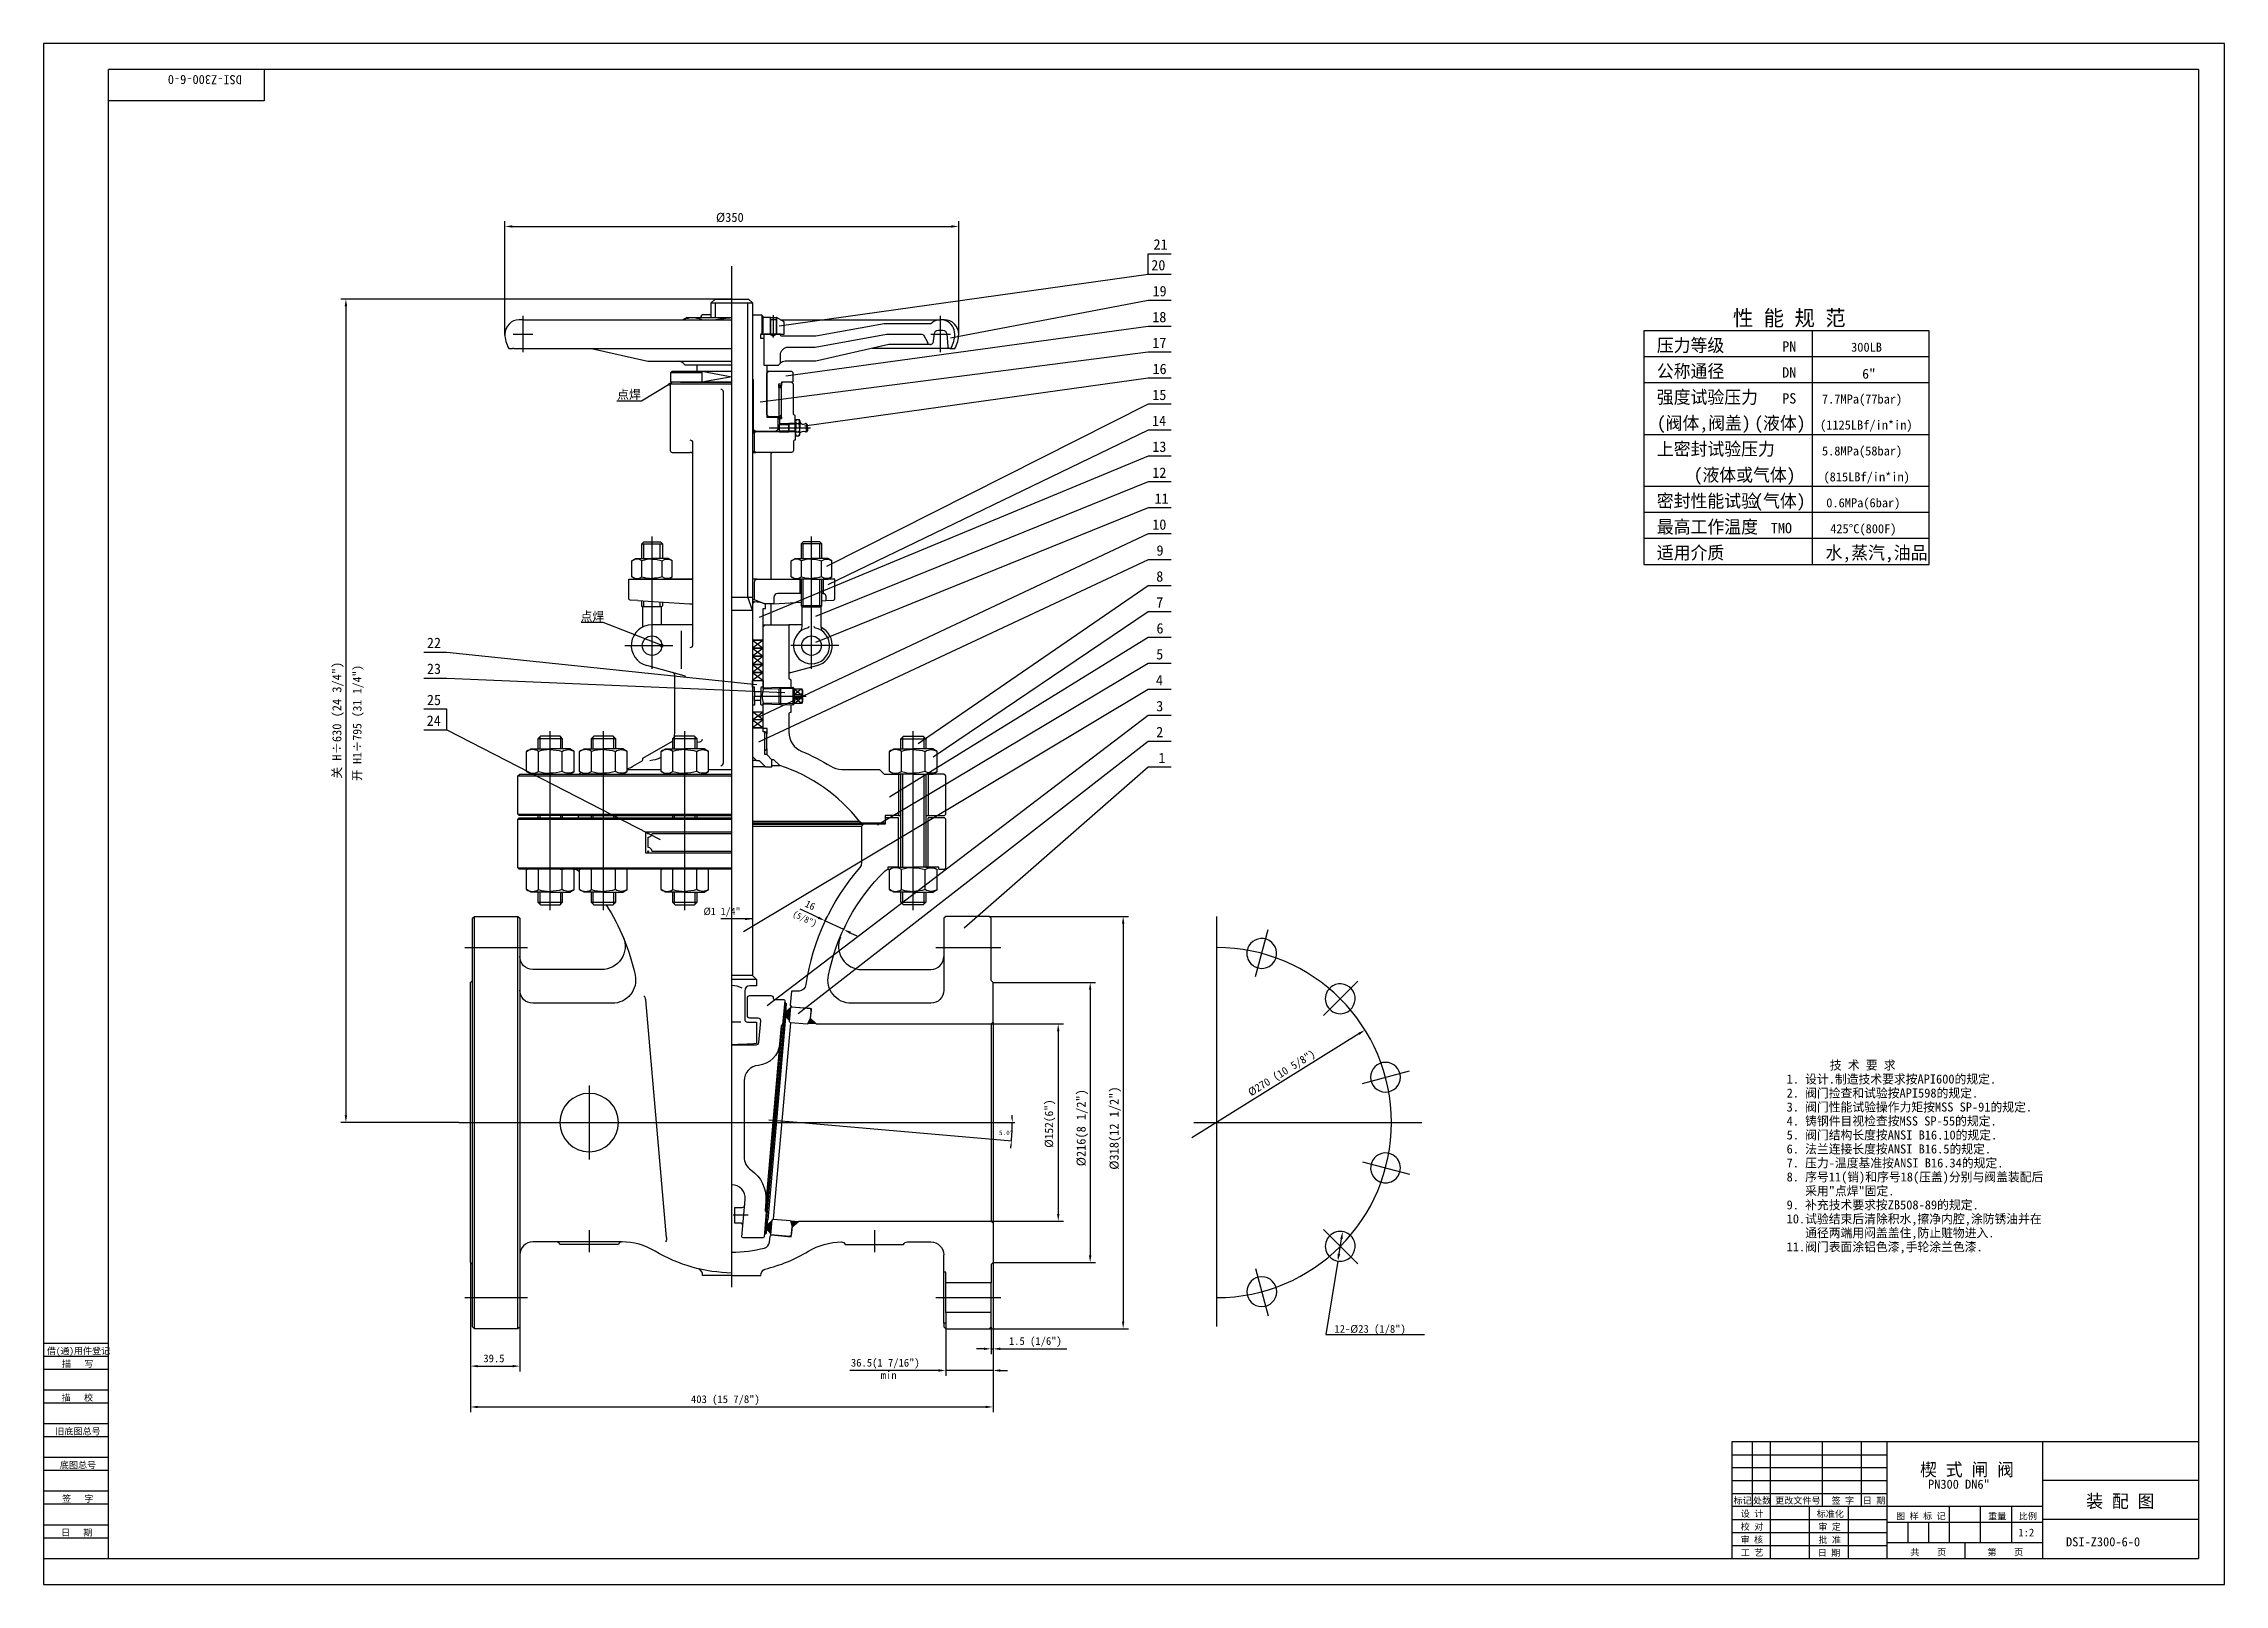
# Model space of a CAD drawing. Header units: metres. Extents: x 0 to 841, y 0 to 594.
import ezdxf

# ---------------------------------------------------------------- set-up
doc = ezdxf.new("R2010")
doc.units = ezdxf.units.M
for name, color, linetype in [('C', 6, 'Continuous'), ('D', 1, 'Continuous'), ('E', 2, 'Continuous'), ('FL', 5, 'Continuous'), ('T', 7, 'Continuous'), ('TL', 4, 'Continuous')]:
    doc.layers.add(name, color=color, linetype=linetype)

# ---------------------------------------------------------------- blocks, each defined once
blk = doc.blocks.new('TUKUN1')
at = {"layer": 'FL'}
for p, q in [((841, 594), (0, 594)), ((0, 594), (0, 0)), ((841, 0), (841, 594)), ((0, 83), (25, 83)), ((0, 75), (25, 75)), ((0, 70), (25, 70)), ((0, 62), (25, 62)), ((0, 57), (25, 57)), ((659, 30), (659, 55)), ((666, 10), (666, 55)), ((686, 30), (686, 55)), ((701, 30), (701, 55)), ((0, 49), (25, 49)), ((0, 44), (25, 44)), ((651, 50), (711, 50)), ((651, 45), (711, 45)), ((0, 36), (25, 36)), ((651, 40), (711, 40)), ((651, 35), (711, 35)), ((0, 31), (25, 31)), ((696, 10), (696, 30)), ((0, 23), (25, 23)), ((0, 18), (25, 18)), ((651, 25), (711, 25)), ((651, 20), (711, 20)), ((651, 15), (711, 15)), ((0, 0), (841, 0))]:
    blk.add_line(p, q, dxfattribs=at)
at = {"layer": 'TL'}
for p, q in [((831, 584), (25, 584)), ((25, 10), (25, 584)), ((85, 584), (85, 572)), ((831, 584), (831, 10)), ((85, 572), (25, 572)), ((0, 93), (25, 93)), ((0, 88), (25, 88)), ((831, 55), (651, 55)), ((651, 55), (651, 10)), ((711, 10), (711, 55)), ((771, 10), (771, 55)), ((831, 40), (771, 40)), ((771, 30), (651, 30)), ((681, 10), (681, 30)), ((735, 16), (735, 30)), ((747, 16), (747, 30)), ((759, 16), (759, 30)), ((711, 24), (771, 24)), ((719, 16), (719, 24)), ((727, 16), (727, 24)), ((831, 25), (771, 25)), ((0, 10), (831, 10)), ((771, 16), (711, 16)), ((741, 10), (741, 16))]:
    blk.add_line(p, q, dxfattribs=at)
at = {"layer": 'T'}
for s, p in [('借(通)用件登记', (1.26, 88.76)), ('描   写', (7.09, 83.76)), ('描   校', (6.98, 70.76)), ('旧底图总号', (4.52, 57.76)), ('底图总号', (6.25, 44.76)), ('签   字', (7.1, 31.76)), ('标记', (651.71, 31.07)), ('处数', (659.22, 31.07)), ('更改文件号', (667.75, 31.07)), ('签 字', (689.53, 31.07)), ('日 期', (701.57, 31.07)), ('设 计', (654.5, 25.99)), ('标准化', (683.77, 25.93)), ('图 样 标 记', (714.4, 25.04)), ('重量', (749.88, 25.04)), ('比例', (761.7, 25.04)), ('日   期', (6.72, 18.76)), ('校 对', (654.48, 20.99)), ('审 核', (654.41, 15.99)), ('批 准', (684.46, 15.93)), ('审 定', (684.39, 20.93)), ('工 艺', (654.52, 10.99)), ('日 期', (684.18, 10.93)), ('共    页', (719.91, 11.13)), ('第    页', (749.62, 11.13))]:
    blk.add_text(s, height=2.5, dxfattribs=at).set_placement(p)

msp = doc.modelspace()

# ---------------------------------------------------------------- linework, layer by layer
at = {"layer": 'C'}
for p, q in [((265.39, 114.54), (265.39, 508.23)), ((281.39, 489.32), (281.39, 480.69)), ((279.79, 445.92), (295.77, 445.92)), ((234.64, 352.92), (234.64, 403.92)), ((296.14, 352.92), (296.14, 403.92)), ((224.14, 361.92), (242.64, 361.92)), ((306.64, 361.92), (288.14, 361.92)), ((274.37, 342.42), (294.11, 342.42)), ((195.39, 259.98), (195.39, 328.98)), ((215.9, 259.98), (215.9, 328.98)), ((247.28, 259.98), (247.28, 328.98)), ((335.39, 259.98), (335.39, 328.98)), ((452.3, 257.48), (452.3, 99.48)), ((467.39, 234.35), (472.25, 252.49)), ((162.39, 245.54), (186.64, 245.54)), ((344.14, 245.54), (369.14, 245.54)), ((493.52, 219.26), (506.8, 232.55)), ((508.61, 193.13), (526.75, 197.99)), ((210.39, 192.29), (210.39, 163.79)), ((160.14, 178.04), (370.64, 178.04)), ((443.6, 178.04), (531.46, 178.04)), ((508.61, 162.96), (526.75, 158.1)), ((210.39, 136.54), (210.39, 128.04)), ((271.7, 142.31), (265.87, 142.31)), ((320.39, 136.54), (320.39, 128.04)), ((493.52, 136.82), (506.8, 123.54)), ((467.39, 121.74), (472.25, 103.59)), ((162.39, 110.54), (186.64, 110.54)), ((344.14, 110.54), (369.14, 110.54))]:
    msp.add_line(p, q, dxfattribs=at)
for points in [[(184.89, 475.02), (184.89, 489.02)], [(345.89, 475.02), (345.89, 489.02)], [(181.09, 482.02), (188.69, 482.02)], [(342.09, 482.02), (349.69, 482.02)], [(279.69, 179.13), (292.14, 178.04)]]:
    msp.add_lwpolyline(points, dxfattribs=at)
msp.add_arc((452.3, 178.04), 67.5, 270, 90, dxfattribs=at)
at = {"layer": 'D'}
for p, q in [((177.9, 481.55), (177.9, 525.52)), ((180.7, 523.52), (350.09, 523.52)), ((352.89, 481.88), (352.89, 525.52)), ((426, 505), (283.6, 485.13)), ((426, 513), (434.8, 513)), ((426, 505), (426, 513)), ((434.8, 505), (426, 505)), ((265.39, 495.54), (114.58, 495.54)), ((116.58, 492.74), (116.58, 180.84)), ((426, 495), (349.73, 480.51)), ((434.8, 495), (426, 495)), ((426, 485), (286.17, 465.84)), ((434.8, 485), (426, 485)), ((426, 475), (276.37, 455.78)), ((434.8, 475), (426, 475)), ((426, 465), (293.43, 446.55)), ((434.8, 465), (426, 465)), ((230.56, 456.14), (221.06, 456.14)), ((241, 462.5), (230.56, 456.14)), ((426, 455), (301.94, 392.46)), ((434.8, 455), (426, 455)), ((426, 445), (302.38, 385.33)), ((434.8, 445), (426, 445)), ((426, 435), (275.93, 372.75)), ((434.8, 435), (426, 435)), ((426, 425), (297.69, 373.17)), ((434.8, 425), (426, 425)), ((426, 415), (297.69, 363.11)), ((434.8, 415), (426, 415)), ((426, 405), (275.71, 334.37)), ((434.8, 405), (426, 405)), ((426, 395), (275.71, 324.67)), ((434.8, 395), (426, 395)), ((426, 385), (337.25, 324.11)), ((434.8, 385), (426, 385)), ((215.81, 370.84), (207.31, 370.84)), ((237.93, 362.28), (215.81, 370.84)), ((426, 375), (343.05, 318.96)), ((434.8, 375), (426, 375)), ((426, 365), (326.21, 303.55)), ((434.8, 365), (426, 365)), ((146.66, 359.39), (155.46, 359.39)), ((155.46, 359.39), (275.1, 346.97)), ((426, 355), (321.57, 292.71)), ((434.8, 355), (426, 355)), ((146.66, 349.39), (155.46, 349.39)), ((155.46, 349.39), (285.84, 343.85)), ((426, 345), (269.91, 251.63)), ((434.8, 345), (426, 345)), ((155.46, 337.39), (146.66, 337.39)), ((155.46, 329.39), (155.46, 337.39)), ((146.66, 329.39), (155.46, 329.39)), ((155.46, 329.39), (237.74, 287.18)), ((426, 335), (279, 223)), ((434.8, 335), (426, 335)), ((426, 325), (291, 220)), ((434.8, 325), (426, 325)), ((426, 315), (355, 253)), ((434.8, 315), (426, 315)), ((273.33, 256.52), (261.12, 256.52)), ((296.25, 258.22), (291.79, 260.32)), ((298.78, 257.03), (296.25, 258.22)), ((301.32, 255.84), (302.17, 257.65)), ((308.56, 252.44), (301.32, 255.84)), ((308.56, 252.44), (309.41, 254.25)), ((364.64, 257.54), (418.32, 257.54)), ((416.32, 254.74), (416.32, 101.34)), ((311.09, 251.24), (313.62, 250.05)), ((366.14, 232.04), (405.6, 232.04)), ((403.6, 229.24), (403.6, 126.84)), ((365.39, 216.04), (393.28, 216.04)), ((391.28, 213.24), (391.28, 142.84)), ((507.22, 212.24), (442.81, 172.14)), ((160.14, 178.04), (114.58, 178.04)), ((370.64, 178.04), (374.56, 178.04)), ((365.39, 140.04), (393.28, 140.04)), ((499.56, 127.4), (500.5, 133.23)), ((164.64, 124.04), (164.64, 82.13)), ((366.14, 124.04), (366.14, 88.81)), ((366.14, 124.04), (405.6, 124.04)), ((499.11, 124.64), (494.52, 96.39)), ((183.64, 99.29), (183.64, 82.13)), ((347.89, 100.67), (347.89, 80.46)), ((364.64, 98.54), (418.32, 98.54)), ((365.39, 99.29), (365.39, 88.81)), ((494.52, 96.39), (494.5, 96.3)), ((494.5, 96.3), (532.5, 96.3)), ((167.44, 84.13), (180.84, 84.13)), ((362.59, 90.81), (359.79, 90.81)), ((365.39, 90.81), (366.14, 90.81)), ((366.14, 88.81), (366.14, 80.46)), ((368.94, 90.81), (371.74, 90.81)), ((371.74, 90.81), (394.55, 90.81)), ((164.64, 82.13), (164.64, 66.4)), ((342.29, 82.46), (310.92, 82.46)), ((345.09, 82.46), (342.29, 82.46)), ((366.14, 82.46), (347.89, 82.46)), ((366.14, 80.46), (366.14, 66.4)), ((368.94, 82.46), (371.74, 82.46)), ((167.44, 68.4), (363.34, 68.4))]:
    msp.add_line(p, q, dxfattribs=at)
for points in [[(727.13, 393.23), (727.13, 483.23), (617.13, 483.23), (617.13, 393.23), (727.13, 393.23)], [(682.13, 393.23), (682.13, 483.23)], [(727.13, 473.23), (617.13, 473.23)], [(727.13, 463.23), (617.13, 463.23)], [(727.13, 443.23), (617.13, 443.23)], [(727.13, 423.23), (617.13, 423.23)], [(727.13, 413.23), (617.13, 413.23)], [(727.13, 403.23), (617.13, 403.23)], [(292.14, 178.04), (373.33, 170.94)]]:
    msp.add_lwpolyline(points, dxfattribs=at)
for start, end in [(355, 0), (0.99, 1.97), (353.03, 354.01)]:
    msp.add_arc((292.14, 178.04), 81.42, start, end, dxfattribs=at)
for points in [[(180.7, 523.99), (180.7, 523.05), (177.9, 523.52)], [(350.09, 523.99), (350.09, 523.05), (352.89, 523.52)], [(116.11, 492.74), (117.05, 492.74), (116.58, 495.54)], [(270.45, 256.07), (273.33, 256.52), (270.45, 256.98)], [(298.98, 257.45), (298.58, 256.61), (301.32, 255.84)], [(311.29, 251.67), (310.89, 250.82), (308.56, 252.44)], [(415.86, 254.74), (416.79, 254.74), (416.32, 257.54)], [(403.13, 229.24), (404.06, 229.24), (403.6, 232.04)], [(390.81, 213.24), (391.75, 213.24), (391.28, 216.04)], [(507.47, 211.85), (506.98, 212.64), (509.6, 213.72)], [(116.11, 180.84), (117.05, 180.84), (116.58, 178.04)], [(373.78, 179.45), (373.32, 179.44), (373.56, 178.04)], [(372.89, 169.58), (373.35, 169.53), (373.25, 170.95)], [(390.81, 142.84), (391.75, 142.84), (391.28, 140.04)], [(500.96, 133.15), (500.04, 133.3), (500.95, 135.99)], [(403.13, 126.84), (404.06, 126.84), (403.6, 124.04)], [(500.02, 127.33), (499.1, 127.48), (499.11, 124.64)], [(415.86, 101.34), (416.79, 101.34), (416.32, 98.54)], [(167.44, 84.6), (167.44, 83.67), (164.64, 84.13)], [(180.84, 84.6), (180.84, 83.67), (183.64, 84.13)], [(362.59, 91.27), (362.59, 90.34), (365.39, 90.81)], [(368.94, 91.27), (368.94, 90.34), (366.14, 90.81)], [(345.09, 82.93), (345.09, 81.99), (347.89, 82.46)], [(368.94, 82.93), (368.94, 81.99), (366.14, 82.46)], [(167.44, 68.87), (167.44, 67.93), (164.64, 68.4)], [(363.34, 68.87), (363.34, 67.93), (366.14, 68.4)]]:
    msp.add_solid(points, dxfattribs=at)
at = {"layer": 'E'}
for p, q in [((265.39, 290.04), (232.14, 290.04)), ((232.14, 290.04), (232.14, 282.04)), ((233.14, 284.04), (233.14, 288.04)), ((234.64, 289.54), (265.39, 289.54)), ((232.14, 282.04), (265.39, 282.04)), ((265.39, 282.54), (234.64, 282.54))]:
    msp.add_line(p, q, dxfattribs=at)
for centre in [(233.14, 289.54), (233.14, 282.54)]:
    msp.add_circle(centre, 0.25, dxfattribs=at)
for centre, start, end in [((233.14, 289.54), 270, 0.06), ((233.14, 282.54), 0, 90)]:
    msp.add_arc(centre, 1.5, start, end, dxfattribs=at)
at = {"layer": 'FL'}
for p, q in [((280.33, 487.69), (280.33, 481.81)), ((282.45, 487.69), (282.45, 481.81)), ((253.9, 467.67), (265.39, 465.55)), ((265.39, 465.55), (253.9, 463.42)), ((283.57, 461.43), (283.57, 450.17)), ((231.47, 395.53), (231.47, 401.17)), ((237.82, 395.53), (237.82, 401.17)), ((292.97, 395.53), (292.97, 401.17)), ((299.32, 395.53), (299.32, 401.17)), ((292.97, 377.27), (292.97, 387.53)), ((299.32, 377.27), (299.32, 387.53)), ((231.47, 377.27), (231.47, 379.16)), ((237.82, 377.27), (237.82, 378.76)), ((265.39, 375.54), (273.33, 375.54)), ((273.33, 364.03), (277.49, 360.91)), ((277.49, 364.03), (273.33, 360.91)), ((273.33, 360.91), (277.49, 357.79)), ((277.49, 360.91), (273.33, 357.79)), ((273.33, 357.79), (277.49, 354.67)), ((277.49, 357.79), (273.33, 354.67)), ((273.33, 354.67), (277.49, 351.55)), ((277.49, 354.67), (273.33, 351.55)), ((273.33, 351.55), (277.49, 348.42)), ((277.49, 351.55), (273.33, 348.42)), ((284.15, 345.75), (277.49, 345.54)), ((273.33, 333.3), (277.49, 336.42)), ((277.49, 333.3), (273.33, 336.42)), ((284.15, 339.1), (277.49, 339.3)), ((277.49, 333.3), (273.33, 330.18)), ((273.33, 333.3), (277.49, 330.18))]:
    msp.add_line(p, q, dxfattribs=at)
for points in [[(253.74, 488.43), (253.74, 489.17)], [(259.17, 488.43), (259.17, 494.04)], [(271.62, 474.04), (271.62, 494.04)], [(277.05, 482.21), (277.05, 489.17)], [(280.14, 488.43), (280.14, 487.49)], [(282.64, 488.43), (282.64, 487.49)], [(271.62, 400.54), (271.62, 474.04)], [(284.44, 462.05), (284.44, 461.42)], [(283.79, 447.51), (287.39, 447.51)], [(284.44, 450.92), (284.44, 450.05)], [(289.89, 447.27), (287.39, 447.27)], [(283.79, 444.34), (287.39, 444.34)], [(289.89, 444.58), (287.39, 444.58)], [(273.33, 375.54), (271.62, 380.54), (271.62, 400.54)], [(289.4, 345.39), (283.65, 345.24)], [(292.22, 345.25), (289.4, 342.96)], [(289.4, 345.25), (292.22, 342.96)], [(289.4, 339.46), (283.65, 339.6)], [(292.22, 339.6), (289.4, 341.89)], [(289.4, 339.6), (292.22, 341.89)], [(278.14, 321.43), (278.14, 328.68)], [(278.89, 328.54), (278.89, 327.93)], [(191.35, 326.7), (191.35, 322.07)], [(199.44, 322.07), (199.44, 326.7)], [(211.85, 326.7), (211.85, 322.07)], [(219.94, 322.07), (219.94, 326.7)], [(243.23, 326.7), (243.23, 322.07)], [(251.32, 322.07), (251.32, 326.7)], [(278.89, 322.18), (278.89, 319.92)], [(331.35, 322.07), (331.35, 326.7)], [(339.44, 326.7), (339.44, 322.07)], [(331.35, 276.54), (331.35, 312.42)], [(339.44, 312.42), (339.44, 276.54)], [(191.35, 296.42), (191.35, 295.54)], [(199.44, 295.54), (199.44, 296.42)], [(211.85, 296.42), (211.85, 295.54)], [(219.94, 295.54), (219.94, 296.42)], [(243.23, 296.42), (243.23, 295.54)], [(251.32, 295.54), (251.32, 296.42)], [(191.35, 266.89), (191.35, 262.27)], [(199.44, 262.27), (199.44, 266.89)], [(211.85, 266.89), (211.85, 262.27)], [(219.94, 262.27), (219.94, 266.89)], [(243.23, 266.89), (243.23, 262.27)], [(251.32, 262.27), (251.32, 266.89)], [(331.35, 262.27), (331.35, 266.89)], [(339.44, 266.89), (339.44, 262.27)]]:
    msp.add_lwpolyline(points, dxfattribs=at)
at = {"layer": 'TL'}
for p, q in [((184.89, 487.52), (265.39, 487.52)), ((277.49, 364.03), (273.33, 364.03)), ((277.49, 360.91), (273.33, 360.91)), ((277.49, 357.79), (273.33, 357.79)), ((277.49, 354.67), (273.33, 354.67)), ((277.49, 351.55), (273.33, 351.55)), ((277.49, 333.3), (273.33, 333.3))]:
    msp.add_line(p, q, dxfattribs=at)
for points in [[(248.14, 488.43), (246.58, 487.52)], [(248.14, 488.43), (265.39, 488.43)], [(257.46, 489.2), (257.24, 489.42), (253.99, 489.42), (253.49, 488.92), (253.49, 488.43)], [(257.46, 488.43), (257.46, 494.04), (258.96, 495.54), (271.83, 495.54), (273.33, 494.04), (273.33, 474.04), (273.33, 400.54), (273.33, 380.54), (273.33, 375.54), (273.33, 359.79), (273.33, 264.79)], [(257.46, 494.04), (273.33, 494.04)], [(273.33, 489.3), (273.55, 489.42)], [(273.55, 489.42), (276.8, 489.42), (277.3, 488.92), (277.3, 482.46), (276.52, 481.67), (276.52, 480.42), (277.69, 480.42), (277.69, 470.02), (278.89, 470.02), (278.89, 464.42), (278.89, 450.02), (283.14, 450.02), (283.14, 445.17), (282.39, 444.42), (274.52, 444.42), (273.77, 445.17), (273.77, 464.42), (273.33, 464.68)], [(280.33, 487.69), (280.33, 488.43), (277.3, 488.43)], [(280.33, 488.43), (282.46, 488.43)], [(282.46, 481.93), (285.6, 481.93), (285.6, 486.72), (282.64, 488.43), (282.46, 488.43), (282.46, 487.69)], [(277.72, 481.93), (276.77, 481.93)], [(276.77, 481.93), (277.3, 481.93)], [(277.03, 482.19), (277.3, 481.93), (280.33, 481.93)], [(280.33, 487.69), (280.13, 487.49)], [(280.13, 487.49), (280.13, 481.93), (281.39, 481.2)], [(280.33, 487.69), (282.45, 487.69), (282.64, 487.49)], [(280.33, 481.93), (282.46, 481.93)], [(282.64, 487.49), (282.64, 481.93), (281.39, 481.2)], [(284.2, 487.52), (345.89, 487.52)], [(181.35, 476.52), (265.39, 476.52)], [(211.29, 476.52), (232.95, 471.52), (265.39, 471.52)], [(349.44, 476.52), (319.49, 476.52)], [(265.39, 462.67), (241.64, 462.67)], [(245.59, 463.42), (241.89, 463.42), (241.89, 467.17), (242.39, 467.67), (265.39, 467.67)], [(241.89, 467.17), (253.9, 467.17)], [(245.59, 463.42), (265.39, 463.42)], [(253.07, 470.02), (247.39, 470.02), (246.64, 470.77)], [(251.89, 470.02), (251.89, 467.67)], [(265.39, 470.02), (253.07, 470.02)], [(253.9, 467.67), (253.9, 463.42)], [(273.77, 464.42), (273.33, 464.42)], [(277.72, 470.02), (277.69, 470.02)], [(278.89, 467.67), (279.69, 467.67)], [(289.14, 451.42), (289.14, 462.67), (288.39, 463.42), (284.57, 463.42), (284.57, 462.17), (283.82, 461.42)], [(283.39, 462.17), (284.57, 462.17)], [(283.14, 449.92), (284.57, 449.92)], [(283.14, 449.42), (284.57, 449.42)], [(284.01, 450.49), (284.57, 449.92), (284.57, 449.42), (283.79, 449.42), (283.79, 447.11), (287.22, 447.11)], [(283.79, 444.73), (283.79, 447.11)], [(289.89, 447.51), (287.39, 447.51), (287.22, 447.33), (287.22, 444.51)], [(287.38, 447.5), (287.38, 444.32)], [(289.89, 445.92), (289.89, 448.47), (290.26, 449.1), (291.28, 449.1), (291.64, 448.47), (291.64, 445.92)], [(289.89, 444.73), (289.89, 447.11)], [(289.89, 445.92), (289.89, 443.38), (290.26, 442.75), (291.28, 442.75), (291.64, 443.38), (291.64, 445.92)], [(290.26, 447.51), (291.28, 447.51)], [(294.05, 447.58), (294.05, 444.27)], [(294.64, 447.05), (294.05, 447.58)], [(294.64, 445.92), (294.64, 447.05)], [(294.64, 445.92), (294.64, 444.8)], [(273.77, 445.17), (273.33, 445.17)], [(273.33, 444.42), (283.79, 444.42)], [(274.52, 444.42), (273.33, 444.42)], [(273.33, 443.92), (274.14, 443.92)], [(274.64, 444.42), (283.79, 444.42), (283.79, 444.73), (287.22, 444.73)], [(283.79, 444.34), (283.79, 444.42)], [(289.89, 444.34), (287.39, 444.34), (287.22, 444.51)], [(290.26, 444.34), (291.28, 444.34)], [(294.64, 444.8), (294.05, 444.27)], [(273.33, 436.92), (274.14, 436.92)], [(273.33, 436.42), (274.64, 436.42)], [(234.64, 387.53), (228.39, 387.53), (226.84, 388.43), (226.84, 394.64), (228.39, 395.53), (234.64, 395.53)], [(230.67, 401.17), (231.42, 401.92), (237.86, 401.92), (238.61, 401.17), (238.61, 395.53)], [(230.67, 401.17), (238.61, 401.17)], [(230.67, 395.53), (230.67, 401.17)], [(234.64, 387.53), (240.89, 387.53), (242.44, 388.43), (242.44, 394.64), (240.89, 395.53), (234.64, 395.53)], [(296.14, 387.53), (289.89, 387.53), (288.34, 388.43), (288.34, 394.64), (289.89, 395.53), (296.14, 395.53)], [(300.11, 401.17), (299.36, 401.92), (292.92, 401.92), (292.17, 401.17), (292.17, 395.53)], [(300.11, 401.17), (292.17, 401.17)], [(296.14, 387.53), (302.39, 387.53), (303.94, 388.43), (303.94, 394.64), (302.39, 395.53), (296.14, 395.53)], [(300.11, 395.53), (300.11, 401.17)], [(230.74, 388.43), (230.74, 394.64)], [(238.54, 388.43), (238.54, 394.64)], [(250.39, 387.53), (239.14, 387.53)], [(275.14, 387.53), (273.33, 387.53)], [(291.64, 387.53), (292.17, 387.53)], [(292.24, 388.43), (292.24, 394.64)], [(299.77, 376.92), (300.11, 377.27), (300.11, 387.53)], [(300.04, 388.43), (300.04, 394.64)], [(300.11, 387.53), (300.64, 387.53)], [(229.14, 379.31), (249.14, 378.03)], [(231.02, 376.92), (230.67, 377.27), (230.67, 379.21)], [(265.39, 380.54), (273.33, 380.54)], [(274.14, 379.51), (273.33, 379.51)], [(274.14, 378.78), (273.33, 378.78)], [(281.64, 378.03), (292.17, 378.71)], [(292.17, 382.03), (291.64, 382.03)], [(300.64, 382.03), (300.64, 382.03), (300.11, 382.03)], [(300.11, 379.21), (301.64, 379.31)], [(238.27, 369.92), (238.27, 376.92)], [(280.39, 378.03), (280.39, 369.92)], [(300.11, 377.27), (292.17, 377.27)], [(245.89, 367.67), (245.89, 353)], [(277.49, 345.09), (277.49, 369.17), (278.24, 369.92), (287.39, 369.92)], [(277.49, 369.92), (278.24, 369.92)], [(287.39, 369.92), (287.39, 349.42), (288.14, 348.67), (288.14, 345.88)], [(292.52, 369.92), (287.39, 369.92)], [(273.33, 360.91), (277.49, 360.91)], [(273.33, 357.79), (277.49, 357.79)], [(273.33, 354.67), (277.49, 354.67)], [(273.33, 351.55), (277.49, 351.55)], [(273.33, 348.42), (277.49, 348.42)], [(283.65, 345.24), (277.49, 345.09)], [(284.15, 345.75), (288.9, 345.9), (289.4, 345.4), (289.4, 339.45), (288.9, 338.95), (284.15, 339.1), (283.65, 339.6), (283.65, 345.25), (284.15, 345.75)], [(284.15, 345.75), (284.15, 339.1)], [(288.9, 345.9), (288.9, 338.95)], [(289.4, 345.3), (292.22, 345.3), (292.65, 344.55), (292.65, 340.3), (292.22, 339.55), (289.4, 339.55)], [(274.19, 344.05), (274.19, 342.42)], [(274.19, 340.8), (274.19, 342.42)], [(276.64, 344.05), (276.64, 342.42)], [(276.64, 340.8), (276.64, 342.42)], [(283.65, 339.6), (277.49, 339.76)], [(278.58, 328.24), (279.02, 328.67), (279.02, 329.92), (277.49, 329.92), (277.49, 339.76)], [(292.22, 341.89), (292.22, 342.96)], [(273.33, 330.18), (273.64, 330.18)], [(273.33, 330.18), (277.49, 330.18)], [(273.39, 329.93), (273.33, 329.93)], [(278.45, 315.18), (280.89, 315.18), (280.89, 317.92), (278.89, 319.93), (278.14, 319.93), (278.14, 321.43), (278.14, 321.43), (278.89, 322.18), (278.89, 327.93), (278.14, 328.68), (277.49, 328.68), (277.49, 329.93), (277.24, 330.18), (273.64, 330.18), (273.39, 329.93), (273.39, 319.18), (274.89, 317.68), (275.95, 317.68), (278.45, 315.18)], [(278.14, 328.67), (279.02, 328.67)], [(195.39, 312.42), (187.89, 312.42), (186.22, 313.39), (186.22, 321.11), (187.89, 322.07), (195.39, 322.07)], [(200.16, 322.07), (200.16, 325.98), (199.16, 326.98), (191.63, 326.98), (190.63, 325.98), (190.63, 322.07)], [(200.16, 325.98), (190.63, 325.98)], [(190.81, 313.39), (190.81, 321.11)], [(195.39, 312.42), (202.89, 312.42), (204.57, 313.39), (204.57, 321.11), (202.89, 322.07), (195.39, 322.07)], [(199.98, 313.39), (199.98, 321.11)], [(215.9, 312.42), (208.4, 312.42), (206.72, 313.39), (206.72, 321.11), (208.4, 322.07), (215.9, 322.07)], [(220.66, 322.07), (220.66, 325.98), (219.66, 326.98), (212.13, 326.98), (211.13, 325.98), (211.13, 322.07)], [(220.66, 325.98), (211.13, 325.98)], [(211.31, 313.39), (211.31, 321.11)], [(215.9, 312.42), (223.4, 312.42), (225.07, 313.39), (225.07, 321.11), (223.4, 322.07), (215.9, 322.07)], [(220.48, 313.39), (220.48, 321.11)], [(247.28, 312.42), (239.78, 312.42), (238.1, 313.39), (238.1, 321.11), (239.78, 322.07), (247.28, 322.07)], [(252.04, 322.07), (252.04, 325.98), (251.04, 326.98), (243.51, 326.98), (242.51, 325.98), (242.51, 322.07)], [(252.04, 325.98), (242.51, 325.98)], [(242.69, 313.39), (242.69, 321.11)], [(247.28, 312.42), (254.78, 312.42), (256.45, 313.39), (256.45, 321.11), (254.78, 322.07), (247.28, 322.07)], [(251.86, 313.39), (251.86, 321.11)], [(335.39, 312.42), (327.89, 312.42), (326.22, 313.39), (326.22, 321.11), (327.89, 322.07), (335.39, 322.07)], [(330.63, 322.07), (330.63, 325.98), (331.63, 326.98), (339.16, 326.98), (340.16, 325.98), (340.16, 322.07)], [(330.63, 325.98), (340.16, 325.98)], [(330.81, 313.39), (330.81, 321.11)], [(335.39, 312.42), (342.89, 312.42), (344.57, 313.39), (344.57, 321.11), (342.89, 322.07), (335.39, 322.07)], [(339.98, 313.39), (339.98, 321.11)], [(206.27, 295.54), (206.27, 296.42), (183.39, 296.42), (182.89, 296.92), (182.89, 311.67), (183.64, 312.42), (265.39, 312.42)], [(182.89, 311.67), (265.39, 311.67)], [(206.64, 312.42), (207.28, 313.07)], [(225.07, 314.17), (238.1, 314.17)], [(256.45, 314.17), (265.39, 314.17)], [(273.39, 319.18), (273.33, 319.18)], [(274.89, 317.68), (273.33, 317.68)], [(278.45, 315.18), (273.33, 315.18)], [(280.89, 315.67), (283.9, 315.67)], [(329.64, 312.42), (330.63, 312.42)], [(330.63, 276.54), (330.63, 312.42)], [(340.16, 312.42), (341.14, 312.42)], [(340.16, 312.42), (340.16, 276.54)], [(341.14, 296.42), (347.39, 296.42), (347.89, 296.92), (347.89, 311.67), (347.14, 312.42), (341.14, 312.42), (341.14, 296.42)], [(182.89, 296.92), (265.39, 296.92)], [(265.39, 275.79), (183.39, 275.79), (182.89, 276.29), (182.89, 295.04), (183.39, 295.54), (265.39, 295.54)], [(182.89, 295.04), (265.39, 295.04)], [(190.63, 296.42), (190.63, 295.54)], [(200.16, 295.54), (200.16, 296.42)], [(206.27, 296.42), (265.39, 296.42)], [(206.27, 296.42), (265.39, 296.42)], [(211.13, 296.42), (211.13, 295.54)], [(220.66, 295.54), (220.66, 296.42)], [(242.51, 296.42), (242.51, 295.54)], [(252.04, 295.54), (252.04, 296.42)], [(329.64, 296.42), (330.63, 296.42)], [(329.64, 276.54), (329.64, 295.54)], [(340.16, 296.42), (341.14, 296.42)], [(341.14, 276.54), (341.14, 295.54)], [(347.89, 276.29), (347.89, 295.04), (347.39, 295.54), (341.14, 295.54)], [(314.64, 294.17), (273.33, 294.17)], [(315.39, 293.42), (273.33, 293.42)], [(273.33, 293.04), (316.14, 293.04)], [(273.33, 292.29), (315.39, 292.29)], [(182.89, 276.29), (265.39, 276.29)], [(195.39, 266.89), (187.89, 266.89), (186.22, 267.86), (186.22, 275.58), (186.59, 275.79)], [(190.81, 267.86), (190.81, 275.58)], [(195.39, 266.89), (202.89, 266.89), (204.57, 267.86), (204.57, 275.58), (204.19, 275.79)], [(199.98, 267.86), (199.98, 275.58)], [(215.9, 266.89), (208.4, 266.89), (206.72, 267.86), (206.72, 275.58), (207.1, 275.79)], [(211.31, 267.86), (211.31, 275.58)], [(215.9, 266.89), (223.4, 266.89), (225.07, 267.86), (225.07, 275.58), (224.69, 275.79)], [(220.48, 267.86), (220.48, 275.58)], [(247.28, 266.89), (239.78, 266.89), (238.1, 267.86), (238.1, 275.58), (238.48, 275.79)], [(242.69, 267.86), (242.69, 275.58)], [(247.28, 266.89), (254.78, 266.89), (256.45, 267.86), (256.45, 275.58), (256.07, 275.79)], [(251.86, 267.86), (251.86, 275.58)], [(329.64, 276.54), (325.52, 276.54), (325.52, 275.68)], [(335.39, 266.89), (327.89, 266.89), (326.22, 267.86), (326.22, 275.58), (327.89, 276.54), (335.39, 276.54)], [(329.64, 276.54), (330.63, 276.54)], [(330.81, 267.86), (330.81, 275.58)], [(335.39, 266.89), (342.89, 266.89), (344.57, 267.86), (344.57, 275.58), (342.89, 276.54), (335.39, 276.54)], [(339.98, 267.86), (339.98, 275.58)], [(340.16, 276.54), (341.14, 276.54)], [(345.27, 275.79), (345.27, 276.54), (341.14, 276.54)], [(345.28, 275.79), (347.39, 275.79), (347.89, 276.29)], [(190.63, 266.89), (190.63, 262.98)], [(190.63, 262.98), (191.63, 261.98), (199.16, 261.98), (200.16, 262.98), (200.16, 266.89)], [(190.63, 262.98), (200.16, 262.98)], [(211.13, 262.98), (212.13, 261.98), (219.66, 261.98), (220.66, 262.98), (220.66, 266.89)], [(211.13, 266.89), (211.13, 262.98)], [(211.13, 262.98), (220.66, 262.98)], [(242.51, 262.98), (243.51, 261.98), (251.04, 261.98), (252.04, 262.98), (252.04, 266.89)], [(242.51, 266.89), (242.51, 262.98)], [(242.51, 262.98), (252.04, 262.98)], [(273.33, 264.79), (273.33, 234.79)], [(340.16, 262.98), (339.16, 261.98), (331.63, 261.98), (330.63, 262.98), (330.63, 266.89)], [(330.63, 262.98), (340.16, 262.98)], [(340.16, 266.89), (340.16, 262.98)], [(166.14, 98.54), (165.39, 99.29), (165.39, 123.29), (164.64, 124.04), (164.64, 232.04), (165.39, 232.79), (165.39, 256.79), (166.14, 257.54), (182.89, 257.54), (183.64, 256.79), (183.64, 99.29), (182.89, 98.54), (166.14, 98.54)], [(166.14, 98.54), (166.14, 257.54)], [(182.89, 98.54), (182.89, 257.54)], [(165.39, 123.29), (165.39, 232.79)], [(273.33, 234.79), (265.39, 234.79)], [(274.89, 233.23), (265.39, 233.23)], [(288.18, 222.72), (295.49, 222.08), (295.95, 221.54), (295.65, 218.14), (294.64, 215.97), (287.98, 216.55), (287.68, 216.92), (288.18, 222.72)], [(268.89, 216.79), (265.39, 216.79)], [(284.44, 215.29), (278.21, 144.06)], [(278.66, 143.52), (284.98, 215.74)], [(278.94, 140.99), (285.7, 218.19)], [(279.4, 140.44), (286.24, 218.64)], [(287.98, 216.55), (281.36, 140.84)], [(365.39, 216.04), (365.39, 140.04)], [(366.14, 216.79), (366.14, 139.29)], [(280.99, 140.54), (281.36, 140.84), (288.02, 140.26), (288.64, 137.95), (288.34, 134.55), (287.8, 134.09), (280.49, 134.73), (280.99, 140.54)], [(347.14, 100.67), (347.14, 127.04)], [(347.89, 104.79), (347.89, 116.29)], [(365.39, 104.79), (365.39, 116.29)], [(364.64, 98.54), (365.39, 99.29), (365.39, 104.79), (347.89, 104.79), (347.89, 100.67), (347.14, 100.67), (347.14, 99.29), (347.89, 98.54), (364.64, 98.54)]]:
    msp.add_lwpolyline(points, dxfattribs=at)
for points in [[(253.84, 487.52, 0.21), (246.64, 487.52, 0.31)], [(265.39, 488.28, 0.02), (259.26, 487.52, 0.04)], [(184.89, 487.52), (183.39, 487.52, 0.41), (177.89, 482.02, 0.13), (179.37, 476.52), (180.87, 476.52)], [(349.92, 476.52), (351.42, 476.52, 0.13), (352.89, 482.02, 0.41), (347.39, 487.52), (345.89, 487.52)], [(181.35, 476.52), (180.87, 476.52, -0.13)], [(246.64, 470.77, 0.2), (244.86, 471.52, 0.2)], [(341.96, 478.02), (325.99, 478.02), (297.84, 471.52), (285.93, 471.52, 0.2), (284.14, 470.77, 0.2)], [(241.64, 462.17, -1.19), (241.81, 463.14, -0.07), (241.93, 463.08, -0.07), (242.03, 463, -0.07)], [(265.39, 463.42), (242.39, 463.42), (241.64, 462.67), (241.64, 437.17, 0.41), (242.39, 436.42), (249.39, 436.42)], [(283.69, 450.17), (279.69, 450.17), (278.94, 450.92), (278.94, 466.92), (279.69, 467.67), (288.39, 467.67), (288.89, 467.17), (288.89, 463.42), (285.19, 463.42, 0.41), (284.44, 462.67), (283.39, 462.67), (283.39, 461.42), (284.44, 461.42), (284.44, 450.92), (283.69, 450.17)], [(261.14, 315.67, 0.41), (262.14, 316.67), (262.14, 459.7, 0.41), (261.14, 460.7, 0.41)], [(289.89, 447.11), (289.89, 450.67, -0.41), (289.14, 451.42)], [(290.26, 449.1, 0.31), (290.26, 447.51, 0.31)], [(290.26, 447.51, 0.08), (290.01, 445.92, 0.08)], [(290.26, 444.34, -0.08), (290.01, 445.92, -0.08)], [(291.28, 447.51, 0.31), (291.28, 449.1, 0.31)], [(291.53, 445.92, 0.08), (291.28, 447.51, 0.08)], [(291.53, 445.92, -0.08), (291.28, 444.34, -0.08)], [(291.64, 448.02, 0.41), (293.58, 447.41, 0.41)], [(294.05, 447.58, 0.21), (293.55, 447.4, 0.84)], [(249.39, 361.21, 0.41), (250.39, 362.21), (250.39, 440.11, 0.41), (249.39, 441.11, 0.41)], [(289.89, 444.73), (289.89, 441.17, 0.41), (289.14, 440.42), (289.14, 437.17, -0.41), (288.39, 436.42), (274.64, 436.42), (274.14, 436.92), (274.14, 443.92), (274.64, 444.42)], [(290.26, 442.75, -0.31), (290.26, 444.34, -0.31)], [(291.28, 444.34, -0.31), (291.28, 442.75, -0.31)], [(291.64, 443.82, -0.41), (293.58, 444.43, -0.41)], [(294.05, 444.27, -0.21), (293.55, 444.44, -0.84)], [(250.39, 435.42, 0.41), (249.39, 436.42, 0.41)], [(281.39, 436.42, 0.41), (280.39, 435.42), (280.39, 387.53)], [(229.14, 379.31), (226.18, 379.5, -0.43), (225.64, 380), (225.64, 387.53), (250.39, 387.53)], [(230.74, 394.64, 0.31), (226.84, 394.64, 0.31)], [(226.84, 388.43, 0.31), (230.74, 388.43, 0.31)], [(234.64, 395.24, 0.08), (230.74, 394.64, 0.08)], [(230.74, 388.43, 0.08), (234.64, 387.83, 0.08)], [(234.64, 395.24, -0.08), (238.54, 394.64, -0.08)], [(238.54, 388.43, -0.08), (234.64, 387.83, -0.08)], [(238.54, 394.64, -0.31), (242.44, 394.64, -0.31)], [(242.44, 388.43, -0.31), (238.54, 388.43, -0.31)], [(291.64, 382.03), (283.14, 382.03, 0.41), (281.64, 380.53), (281.64, 378.03), (277.89, 378.03, 0.03), (274.14, 379.51), (274.14, 386.53, -0.41), (275.14, 387.53), (291.64, 387.53), (291.64, 382.03)], [(292.24, 394.64, 0.31), (288.34, 394.64, 0.31)], [(288.34, 388.43, 0.31), (292.24, 388.43, 0.31)], [(292.17, 387.53), (292.17, 377.27), (292.52, 376.92), (299.77, 376.92), (299.77, 369.19, 0.22), (300.66, 367.27, 0.22)], [(296.14, 395.24, 0.08), (292.24, 394.64, 0.08)], [(292.24, 388.43, 0.08), (296.14, 387.83, 0.08)], [(296.14, 395.24, -0.08), (300.04, 394.64, -0.08)], [(300.04, 388.43, -0.08), (296.14, 387.83, -0.08)], [(300.04, 394.64, -0.31), (303.94, 394.64, -0.31)], [(303.94, 388.43, -0.31), (300.04, 388.43, -0.31)], [(300.64, 387.53), (300.64, 382.03), (300.64, 382.03, -0.41), (301.64, 381.03), (301.64, 379.31), (304.61, 379.5, 0.43), (305.14, 380), (305.14, 387.53), (300.64, 387.53)], [(238.61, 378.71), (238.61, 377.27), (238.27, 376.92), (231.02, 376.92), (231.02, 369.19, -0.01), (231.01, 369.05, -0.22)], [(249.14, 378.03), (250.39, 378.03, -0.03)], [(291.63, 367.27, 0.22), (292.52, 369.19), (292.52, 376.92)], [(250.39, 369.92), (234.64, 369.92, 0.88), (232.57, 354.2, 0.88)], [(238.89, 361.92, 1), (237.89, 361.92, 1), (238.89, 361.92, 1)], [(288.13, 351.5), (298.21, 354.2, 0.69), (299.77, 369.05)], [(294.86, 368.8, 0.91), (296.14, 354.92, 0.91), (297.43, 368.8, 0.91)], [(294.86, 368.8, 0.18), (295.27, 369.37, 0.18)], [(297.02, 369.37, 0.18), (297.43, 368.8, 0.18)], [(247.6, 349.73, 0.22), (247, 350.33), (232.57, 354.2)], [(243.16, 326.63, 0.06), (243.39, 328.55), (243.39, 350.53, 0.34), (242.65, 351.5, 0.34)], [(277.49, 348.42), (277.49, 345.92), (276.89, 345.92, 0.41), (276.64, 345.67), (276.64, 344.05), (274.19, 344.05), (274.19, 345.67, 0.41), (273.94, 345.92), (273.44, 345.92), (273.44, 348.42), (277.49, 348.42)], [(277.49, 345.09, 0.15), (277.49, 339.76, 0.15)], [(288.13, 351.5, 0.34), (287.39, 350.53, 0.34)], [(289.4, 345.25), (292.22, 345.25, -0.25), (292.22, 342.96), (289.4, 342.96)], [(277.49, 336.42), (277.49, 338.92), (276.89, 338.92, -0.41), (276.64, 339.17), (276.64, 340.8), (274.19, 340.8), (274.19, 339.17, -0.41), (273.94, 338.92), (273.44, 338.92), (273.44, 336.42), (277.49, 336.42)], [(288.14, 338.97), (288.14, 336.17, 0.41), (287.39, 335.42), (287.39, 328.55, 0.3), (292.37, 321.14, -0.04), (303.53, 315.41, 0.14), (307.79, 314.17), (322.39, 314.17), (324.14, 312.42), (329.64, 312.42), (329.64, 296.42), (324.52, 296.42), (324.52, 293.67), (324.27, 293.42), (315.39, 293.42), (314.64, 294.17, 0.15)], [(289.4, 341.89), (292.22, 341.89, -0.25), (292.22, 339.6), (289.4, 339.6)], [(190.81, 321.11, 0.31), (186.22, 321.11, 0.31)], [(195.39, 321.82, 0.08), (190.81, 321.11, 0.08)], [(195.39, 321.82, -0.08), (199.98, 321.11, -0.08)], [(199.98, 321.11, -0.31), (204.57, 321.11, -0.31)], [(211.31, 321.11, 0.31), (206.72, 321.11, 0.31)], [(215.9, 321.82, 0.08), (211.31, 321.11, 0.08)], [(215.9, 321.82, -0.08), (220.48, 321.11, -0.08)], [(220.48, 321.11, -0.31), (225.07, 321.11, -0.31)], [(225.07, 314.45, 0.08), (227.26, 315.41), (230.77, 317.48, 0.41), (231.05, 318.5), (242.51, 325.12)], [(242.69, 321.11, 0.31), (238.1, 321.11, 0.31)], [(247.28, 321.82, 0.08), (242.69, 321.11, 0.08)], [(247.28, 321.82, -0.08), (251.86, 321.11, -0.08)], [(251.86, 321.11, -0.31), (256.45, 321.11, -0.31)], [(252.04, 324.65), (253.09, 324.87, 0.38), (254.04, 325.81, 0.38)], [(314.64, 294.17, 0.15), (283.9, 315.67), (281.64, 317.92), (280.89, 317.92), (278.89, 319.92), (278.14, 319.92)], [(330.81, 321.11, 0.31), (326.22, 321.11, 0.31)], [(335.39, 321.82, 0.08), (330.81, 321.11, 0.08)], [(335.39, 321.82, -0.08), (339.98, 321.11, -0.08)], [(339.98, 321.11, -0.31), (344.57, 321.11, -0.31)], [(186.22, 313.39, 0.31), (190.81, 313.39, 0.31)], [(190.81, 313.39, 0.08), (195.39, 312.68, 0.08)], [(199.98, 313.39, -0.08), (195.39, 312.68, -0.08)], [(204.57, 313.39, -0.31), (199.98, 313.39, -0.31)], [(206.72, 313.39, 0.31), (211.31, 313.39, 0.31)], [(211.31, 313.39, 0.08), (215.9, 312.68, 0.08)], [(220.48, 313.39, -0.08), (215.9, 312.68, -0.08)], [(225.07, 313.39, -0.31), (220.48, 313.39, -0.31)], [(233.84, 317.68, 0.1), (238.1, 318.88, 0.23)], [(238.1, 313.39, 0.31), (242.69, 313.39, 0.31)], [(242.69, 313.39, 0.08), (247.28, 312.68, 0.08)], [(251.86, 313.39, -0.08), (247.28, 312.68, -0.08)], [(256.45, 313.39, -0.31), (251.86, 313.39, -0.31)], [(326.22, 313.39, 0.31), (330.81, 313.39, 0.31)], [(330.81, 313.39, 0.08), (335.39, 312.68, 0.08)], [(339.98, 313.39, -0.08), (335.39, 312.68, -0.08)], [(344.57, 313.39, -0.31), (339.98, 313.39, -0.31)], [(329.64, 295.54), (324.77, 295.54), (324.52, 295.29), (324.52, 293.04), (316.14, 293.04), (315.39, 292.29), (315.39, 278.04, -0.18), (314.77, 276.4, 0.14), (293.89, 231.23, -0.37), (291.39, 228.73), (288.39, 228.73), (287.91, 223.25), (288.37, 222.71), (295.99, 222.04), (295.66, 218.29), (297.91, 216.04), (365.39, 216.04), (366.14, 216.79), (366.14, 232.04), (365.39, 232.79), (365.39, 256.79), (364.64, 257.54), (347.89, 257.54), (347.14, 256.79), (347.14, 229.04, -0.41), (342.14, 224.04), (311.48, 224.04, -0.48), (302.67, 234.9, -0.15), (324.49, 275.07, -0.2), (326.25, 275.79), (326.57, 275.79)], [(186.57, 275.79, 0.03), (186.22, 275.58, 0.31)], [(190.81, 275.58, 0.03), (190.45, 275.79, 0.31)], [(191.53, 275.79, 0.01), (190.81, 275.58, 0.08)], [(199.25, 275.79, -0.01), (199.98, 275.58, -0.08)], [(199.98, 275.58, -0.03), (200.34, 275.79, -0.31)], [(204.21, 275.79, -0.03), (204.57, 275.58, -0.31)], [(204.53, 275.79, -0.2), (206.3, 275.07), (206.72, 274.64, -0.48)], [(330.81, 275.58, 0.31), (326.22, 275.58, 0.31)], [(335.39, 276.29, 0.08), (330.81, 275.58, 0.08)], [(335.39, 276.29, -0.08), (339.98, 275.58, -0.08)], [(339.98, 275.58, -0.31), (344.57, 275.58, -0.31)], [(216.92, 261.98, -0.09), (228.11, 234.9, -0.48), (219.31, 224.04), (188.64, 224.04, -0.41), (183.64, 229.04, -0.41)], [(186.22, 267.86, 0.31), (190.81, 267.86, 0.31)], [(190.81, 267.86, 0.08), (195.39, 267.15, 0.08)], [(199.98, 267.86, -0.08), (195.39, 267.15, -0.08)], [(204.57, 267.86, -0.31), (199.98, 267.86, -0.31)], [(206.72, 267.86, 0.31), (211.31, 267.86, 0.31)], [(211.31, 267.86, 0.08), (215.9, 267.15, 0.08)], [(220.48, 267.86, -0.08), (215.9, 267.15, -0.08)], [(225.07, 267.86, -0.31), (220.48, 267.86, -0.31)], [(238.1, 267.86, 0.31), (242.69, 267.86, 0.31)], [(242.69, 267.86, 0.08), (247.28, 267.15, 0.08)], [(251.86, 267.86, -0.08), (247.28, 267.15, -0.08)], [(256.45, 267.86, -0.31), (251.86, 267.86, -0.31)], [(326.22, 267.86, 0.31), (330.81, 267.86, 0.31)], [(330.81, 267.86, 0.08), (335.39, 267.15, 0.08)], [(339.98, 267.86, -0.08), (335.39, 267.15, -0.08)], [(344.57, 267.86, -0.31), (339.98, 267.86, -0.31)], [(223.52, 249.55, -0.54), (215.23, 237.04), (188.64, 237.04, -0.41), (183.64, 242.04, -0.41)], [(307.27, 249.55, 0.54), (315.56, 237.04), (342.14, 237.04, 0.41), (347.14, 242.04, 0.41)], [(273.33, 234.79), (274.89, 233.23), (274.89, 230.79), (272.39, 230.79, 0.41), (270.39, 228.79), (270.39, 217.79, 0.41), (271.39, 216.79), (274.89, 216.79), (274.89, 208.5, -0.02), (265.39, 208.04, -0.02)], [(269.39, 229.79, 0.13), (265.39, 230.87, 0.27)], [(240.27, 133.71), (232.25, 225.36, 0.18), (231.53, 226.91, 0.18)], [(265.39, 208.04), (274.85, 208.04, 0.39), (275.85, 208.96), (276.57, 217.21, 0.44), (275.57, 218.29), (272.39, 218.29, -0.41), (271.39, 219.29), (271.39, 226.04, -0.41), (272.39, 227.04), (280.39, 227.04, -0.41), (281.39, 226.04), (281.39, 226.04, 0.41), (281.89, 225.54), (285.34, 225.54, -0.39), (285.79, 225.04), (284.98, 215.74), (284.44, 215.29), (283.82, 208.26, -0.36), (275.63, 200.08, 0.39), (270.14, 194.1), (270.14, 164.75, 0.25), (272.78, 159.78, -0.27), (278.52, 147.71), (278.21, 144.06), (278.66, 143.52), (277.83, 134, -0.44), (277.25, 133.55), (269.76, 133.55, -0.39), (269.3, 134.04), (270.55, 148.41, 0.44), (265.39, 154.04, 0.44)], [(269.66, 138.22, 0.44), (268.67, 139.31), (266.52, 139.31), (266.52, 145.31), (269.37, 145.31, 0.39), (270.36, 146.22, 0.39)], [(265.39, 128.04, 0.06), (278.06, 129.68, 0.32), (279.92, 131.88), (280.13, 134.26), (280.67, 134.72), (288.29, 134.05), (288.62, 137.79), (291.27, 140.04), (365.39, 140.04), (366.14, 139.29), (366.14, 124.04), (365.39, 123.29), (365.39, 116.29), (347.89, 116.29), (347.89, 120.42), (347.14, 120.42), (347.14, 127.04)], [(265.39, 120.04, -0.13), (235.84, 128.43, 0.14), (222.89, 132.04), (188.64, 132.04, 0.41), (183.64, 127.04, 0.41)], [(223.14, 132.04, 0.33), (221.64, 131.04), (199.14, 131.04, 0.33), (197.64, 132.04, 0.33)], [(240.27, 133.71, -0.18), (239.83, 132.06, -0.18)], [(265.39, 119.04), (276.64, 119.04, -0.33), (278.14, 121.57, 0.08), (294.94, 128.43, -0.13), (307.64, 132.04, -0.33), (309.14, 131.04), (331.64, 131.04, -0.33), (333.14, 132.04), (342.14, 132.04, -0.41), (347.14, 127.04, -0.41)], [(265.39, 119.04), (254.14, 119.04, 0.33), (252.64, 121.57, 0.33)]]:
    msp.add_lwpolyline(points, format="xyb", dxfattribs=at)
for points in [[(338.26, 482.02, -0.27), (339.56, 481.27), (340.71, 479.17, 1), (343.2, 479.38), (343.53, 482.15, -0.39), (345.01, 483.52), (346.77, 483.52, -0.39), (348.26, 482.15), (348.69, 477.21, 0.39), (349.44, 476.52), (349.92, 476.52, 0.13), (351.39, 482.02, 0.66), (342.12, 486.02), (324.14, 486.02), (297.84, 481.18), (284.89, 481.18, -0.41), (284.14, 481.93), (277.72, 481.93), (277.72, 470.02), (283.39, 470.02), (284.14, 470.77), (284.14, 474.02, -0.41), (287.14, 477.02), (297.57, 477.02), (325.07, 482.02)], [(277.49, 376.28), (278.39, 376.28), (278.39, 378.03, 0.04), (274.14, 378.78), (273.39, 378.03), (273.39, 364.53), (273.89, 364.03), (276.99, 364.03), (277.49, 364.53)], [(464.79, 246.12, 1), (474.75, 240.37, 1)], [(497.16, 230.75, 1), (502.91, 220.79, 1)], [(517.5, 201.26, 1), (517.5, 189.76, 1)], [(199.14, 178.04, 1), (221.64, 178.04, 1)], [(520.38, 165.55, 1), (514.63, 155.59, 1)], [(505.01, 133.19, 1), (495.05, 127.44, 1)], [(475.52, 112.84, 1), (464.02, 112.84, 1)]]:
    msp.add_lwpolyline(points, format="xyb", close=True, dxfattribs=at)
for centre in [(234.64, 361.92), (296.14, 361.92)]:
    msp.add_circle(centre, 3.75, dxfattribs=at)
for points in [[(324.52, 293.04), (317.27, 293.04), (324.52, 293.42), (317.27, 293.42)], [(286.24, 224.42), (285.7, 218.19), (285.74, 224.46), (285.2, 218.23)], [(286.7, 223.87), (286.24, 218.64), (286.24, 224.42), (285.7, 218.19)], [(288.18, 222.72), (287.68, 216.92), (286.38, 221.21), (286.17, 218.72)], [(295.66, 218.29), (295.65, 218.14), (297.91, 216.04), (294.64, 215.97)], [(278.94, 140.99), (278.4, 134.76), (278.44, 141.03), (277.9, 134.8)], [(279.4, 140.44), (278.94, 135.21), (278.94, 140.99), (278.4, 134.76)], [(280.49, 134.73), (280.99, 140.54), (278.98, 136.53), (279.19, 139.02)], [(288.02, 140.26), (291.27, 140.04), (288.64, 137.95), (288.62, 137.79)]]:
    msp.add_solid(points, dxfattribs=at)

# ---------------------------------------------------------------- block references
at = {"layer": 'T'}
msp.add_blockref('TUKUN1', (0, 0), dxfattribs=at)

# ---------------------------------------------------------------- texts
at = {"layer": 'D'}
for s, height, rotation, p in [('DSI-Z300-6-0', 3.5, 180, (76.46, 581.84)), ('关 H%%247630 (24 3/4%%034)', 3.5, 90, (114.83, 310.65)), ('开 H1%%247795 (31 1/4%%034)', 3.3, 90, (122.58, 309.79)), ('16', 2.8, 334.82, (293.31, 261.42)), ('(5/8%%034)', 2.4, 334.8, (288.61, 257.64)), ('%%c270 (10 5/8%%034)', 3, 31.91, (465.65, 188.12)), ('%%c152(6%%034)', 3.23, 90, (389.3, 168.33)), ('%%c216(8 1/2%%034)', 3.5, 90, (401.85, 161.2)), ('%%c318(12 1/2%%034)', 3.5, 90, (414.57, 159.86))]:
    msp.add_text(s, height=height, rotation=rotation, dxfattribs=at).set_placement(p)
for s, height, p in [('%%c350', 3.5, (259.31, 525.27)), ('21', 4, (428.02, 514.6)), ('20', 4, (427.16, 506.6)), ('19', 4, (427.64, 496.6)), ('18', 4, (427.54, 486.6)), ('性 能 规 范', 6, (651.49, 485.23)), ('17', 4, (427.54, 476.6)), ('压力等级', 5, (622.13, 475.23)), ('PN', 4, (670.47, 475.23)), ('300LB', 3.5, (697.05, 475.23)), ('16', 4, (427.64, 466.6)), ('公称通径', 5, (622.13, 465.23)), ('DN', 4, (670.47, 465.23)), ('6%%034', 3.8, (701.34, 464.81)), ('点焊', 3.5, (221.2, 457.02)), ('15', 4, (427.54, 456.6)), ('强度试验压力', 5, (622.13, 455.23)), ('PS', 4, (670.47, 455.23)), ('7.7MPa(77bar)', 3.5, (685.8, 455.23)), ('14', 4, (427.45, 446.6)), ('(阀体,阀盖)', 5, (622.13, 445.23)), ('(液体)', 5, (659.68, 445.23)), ('(1125LBf/in*in)', 3.5, (685.05, 445.23)), ('13', 4, (427.54, 436.6)), ('上密封试验压力', 5, (622.13, 435.23)), ('5.8MPa(58bar)', 3.5, (685.8, 435.23)), ('12', 4, (427.54, 426.6)), ('(液体或气体)', 5, (636.31, 425.23)), ('(815LBf/in*in)', 3.5, (686.38, 425.23)), ('密封性能试验', 5, (622.13, 415.23)), ('(气体)', 5, (659.68, 415.23)), ('11', 4, (428.4, 416.6)), ('0.6MPa(6bar)', 3.5, (687.47, 415.23)), ('10', 4, (427.54, 406.6)), ('最高工作温度', 5, (622.13, 405.23)), ('TMO', 4, (666.09, 405.23)), ('425%%dC(800F)', 3.5, (688.97, 405.23)), ('9', 4, (429.16, 396.6)), ('适用介质', 5, (622.13, 395.23)), ('水,蒸汽,油品', 5, (687.18, 395.23)), ('8', 4, (429.07, 386.6)), ('7', 4, (429.07, 376.6)), ('点焊', 3.5, (207.09, 371.46)), ('6', 4, (429.16, 366.6)), ('22', 4, (147.82, 360.99)), ('23', 4, (147.82, 350.99)), ('5', 4, (429.07, 356.6)), ('4', 4, (428.97, 346.6)), ('25', 4, (147.82, 338.99)), ('3', 4, (429.07, 336.6)), ('24', 4, (147.73, 330.99)), ('2', 4, (429.07, 326.6)), ('1', 4, (429.92, 316.6)), ('%%c1 1/4%%034', 2.8, (254.48, 258.07)), ('       技 术 要 求', 3.5, (672.18, 198.46)), ('1. 设计.制造技术要求按API600的规定.', 3.5, (672.18, 193.07)), ('3. 阀门性能试验操作力矩按MSS SP-91的规定.', 3.5, (672.18, 182.29)), ('2. 阀门捡查和试验按API598的规定.', 3.5, (672.18, 187.68)), ('4. 铸钢件目视检查按MSS SP-55的规定.', 3.5, (672.18, 176.9)), ('5.0%%d', 1.75, (368.47, 173.22)), ('5. 阀门结构长度按ANSI B16.10的规定.', 3.5, (672.18, 171.51)), ('6. 法兰连接长度按ANSI B16.5的规定.', 3.5, (672.18, 166.12)), ('7. 压力-温度基准按ANSI B16.34的规定.', 3.5, (672.18, 160.73)), ('8. 序号11(销)和序号18(压盖)分别与阀盖装配后  ', 3.5, (672.18, 155.34)), ('   采用"点焊"固定.', 3.5, (672.18, 149.95)), ('9. 补充技术要求按ZB508-89的规定.', 3.5, (672.18, 144.56)), ('10.试验结束后清除积水,擦净内腔,涂防锈油并在', 3.5, (672.18, 139.17)), ('   通径两端用闷盖盖住,防止赃物进入.', 3.5, (672.18, 133.78)), ('11.阀门表面涂铝色漆,手轮涂兰色漆.', 3.5, (672.18, 128.39)), ('1.5 (1/6%%034)', 3, (372.25, 92.31)), ('12-%%c23 (1/8%%034)', 3, (497.8, 97)), ('39.5', 3, (169.57, 85.63)), ('36.5(1 7/16%%034)', 3, (311.33, 83.96)), ('min', 3, (322.83, 79.13)), ('403 (15 7/8%%034)', 3, (249.65, 69.9)), ('楔 式 闸 阀', 5, (723.65, 41.77)), ('PN300 DN6%%034', 3.5, (726.71, 36.86)), ('装 配 图', 5, (787.71, 29.59)), ('1:2', 3, (761.55, 18.49)), ('DSI-Z300-6-0', 3.5, (779.93, 14.67))]:
    msp.add_text(s, height=height, dxfattribs=at).set_placement(p)

doc.saveas('drawing.dxf')
